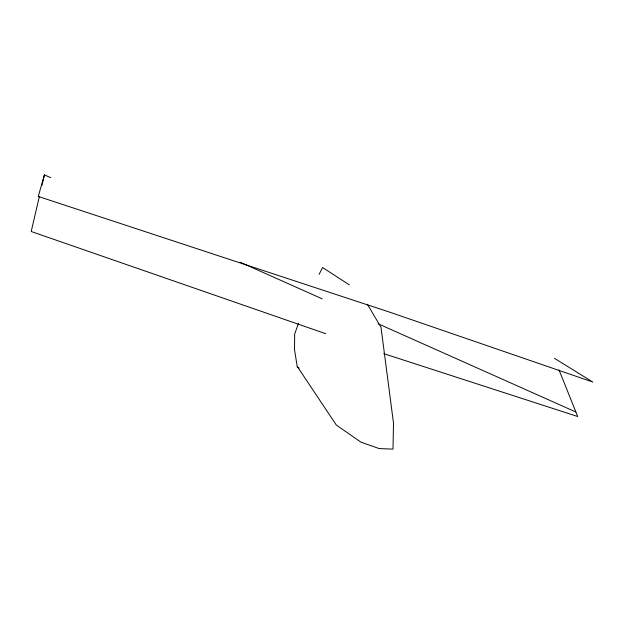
<?xml version="1.0" encoding="UTF-8"?>
<svg xmlns="http://www.w3.org/2000/svg" width="624" height="624" viewBox="0 0 624 624"><rect width="100%" height="100%" fill="white"/><g stroke="black" fill="none" stroke-linecap="round" stroke-linejoin="round"><path stroke-width="0.94" d="M39.343 196.583L31.2 231.504L325.744 333.707M41.987 185.258L44.405 174.876L50.638 177.653M44.405 174.876L38.267 196.443L389.493 312.094L592.8 382.044L554.408 358.293M298.529 323.17L294.668 334.074L294.528 349.729L297.352 367.364L299.169 368.027M319.098 274.404L322.585 267.524L349.331 284.872M297.352 367.364L297.578 366.92L336.352 425.069L361.046 442.221L379.174 448.57L392.995 449.124L393.502 423.166L381.007 327.327L367.372 304.239M383.76 353.652L577.715 416.52L559.034 369.923M240.217 262.244L322.101 298.779M378.175 323.794L575.757 411.957"/></g></svg>
